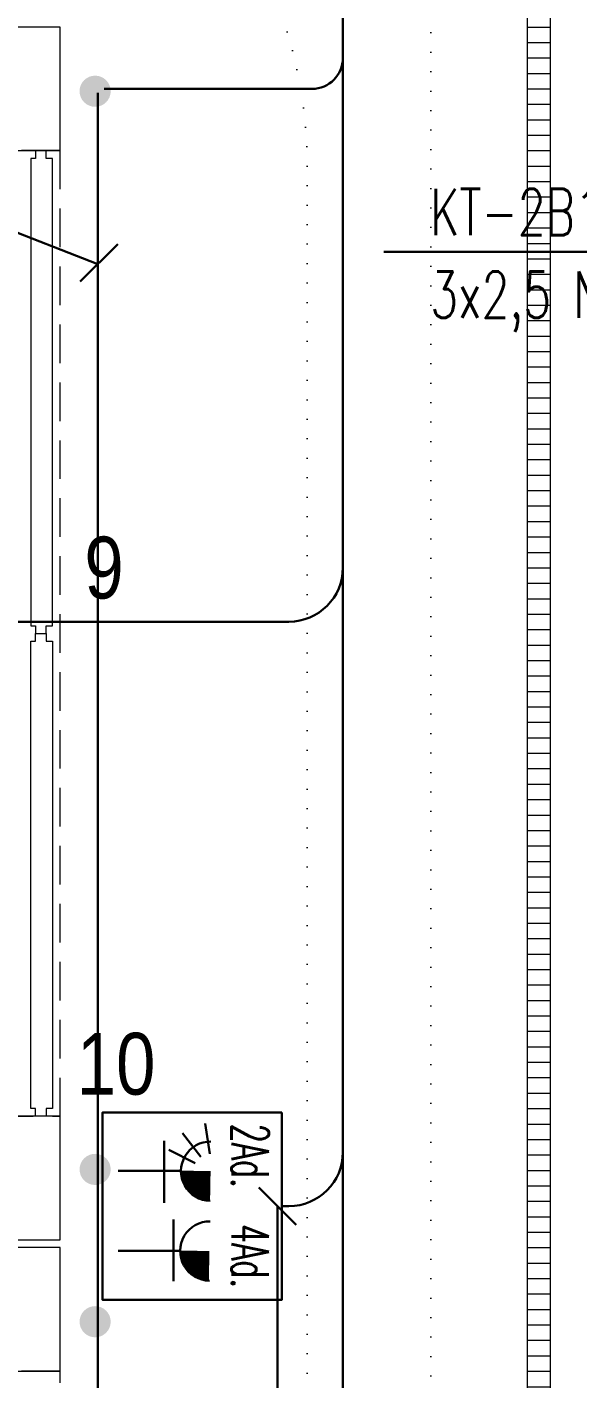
# Model space of a CAD drawing. Header units: metres. Extents: x -13194 to 152406, y -4219 to 19791.
# Drawn here: x 3019 to 3375, y 5595 to 6470 of the extents above; entities that cross this region are included whole.
import ezdxf
from ezdxf.enums import TextEntityAlignment as Align

# ---------------------------------------------------------------- set-up
doc = ezdxf.new("R2010")
doc.units = ezdxf.units.M
doc.header["$LTSCALE"] = 100
doc.header["$MEASUREMENT"] = 0
doc.linetypes.add('DOT2', pattern=[0.125, 0, -0.125])
doc.linetypes.add('HIDDEN', pattern=[0.375, 0.25, -0.125])
doc.layers.get('0').update_dxf_attribs({"color": 9, "lineweight": 9})
for name, color, linetype, lineweight in [('01', 9, 'Continuous', 9), ('06D', 9, 'Continuous', 9), ('20', 9, 'DOT2', 9), ('21', 9, 'Continuous', 9), ('E-KABLO', 7, 'Continuous', 30), ('E-KOMBİNE ETANŞ PRİZ (2x1 FAZ+4x3 FAZ)', 7, 'Continuous', 30), ('E-YAZI', 7, 'Continuous', 30)]:
    doc.layers.add(name, color=color, linetype=linetype, lineweight=lineweight)
doc.styles.add('E-YAZI', font='txttw.shx')
doc.styles.add('MuuM_TEXT-STANDART', font='ARIALN.TTF')

# ---------------------------------------------------------------- blocks, each defined once
blk = doc.blocks.new('E-KOMBİNE ETANŞ PRİZ (2x1 FAZ+4x3 FAZ)')
at = {"layer": 'E-KOMBİNE ETANŞ PRİZ (2x1 FAZ+4x3 FAZ)', "color": 3}
for p, q in [((-33.85, 69.6), (-53.58, 66.59)), ((-31.88, 63.68), (-47.21, 51.77)), ((-27.73, 60.05), (-36.46, 42.89))]:
    blk.add_line(p, q, dxfattribs=at)
at = {"layer": 'E-KOMBİNE ETANŞ PRİZ (2x1 FAZ+4x3 FAZ)', "color": 4}
for p, q in [((-22.77, 50.83), (-22.77, 10.19)), ((48.64, 46.1), (8.6, 46.1)), ((28.95, 50.32), (28.95, 10.19)), ((-42.22, 39.94), (-2.19, 39.94))]:
    blk.add_line(p, q, dxfattribs=at)
at = {"layer": 'E-KOMBİNE ETANŞ PRİZ (2x1 FAZ+4x3 FAZ)', "color": 3}
blk.add_lwpolyline([(-60.55, 116.23), (60.55, 116.23), (60.55, 0), (-60.55, 0)], close=True, dxfattribs=at)
at = {"layer": 'E-KOMBİNE ETANŞ PRİZ (2x1 FAZ+4x3 FAZ)', "color": 4, "const_width": 19.2}
for points in [[(-22.82, 60.43, 0.414214), (-13.05, 69.86)], [(28.9, 59.67, 0.414214), (38.66, 69.1)]]:
    blk.add_lwpolyline(points, format="xyb", dxfattribs=at)
at = {"layer": 'E-KOMBİNE ETANŞ PRİZ (2x1 FAZ+4x3 FAZ)', "color": 4}
for centre in [(-22.65, 70.03), (29.07, 69.52)]:
    blk.add_arc(centre, 19.2, 179.24487, 359.24487, dxfattribs=at)
at = {"layer": 'E-KOMBİNE ETANŞ PRİZ (2x1 FAZ+4x3 FAZ)', "color": 1, "style": 'E-YAZI', "width": 0.6}
for s, p in [('2Ad.', (-53.31, 83.65)), ('4Ad.', (11.62, 83.65))]:
    blk.add_text(s, height=24, dxfattribs=at).set_placement(p)
blk = doc.blocks.new('p-kolon_80x80')
blk.add_lwpolyline([(-40, -40), (40, -40), (40, 40), (-40, 40)], close=True)
blk = doc.blocks.new('2.bod.sitatik')
at = {"layer": '01'}
for p in [(3000, -2200), (3000, -2905), (3000, -2990)]:
    blk.add_blockref('p-kolon_80x80', p, dxfattribs=at)
blk = doc.blocks.new('p-ızgara')
at = {"layer": '06D'}
h = blk.add_hatch(dxfattribs=at)
h.set_pattern_fill('_USER', color=252, scale=10, angle=180, style=0, pattern_type=0)
h.set_pattern_definition([(180, (11.635, -8630), (-1e-15, -10), [])])
h.paths.add_polyline_path([(3342.5, -1941.62), (3342.5, -3444.03), (3357.5, -3444.03), (3357.5, -1941.62)])
blk.add_lwpolyline([(3342.5, -1941.62), (3342.5, -3444.03), (3357.5, -3444.03), (3357.5, -1941.62)], close=True, dxfattribs=at)
blk = doc.blocks.new('2.bod.Mimari')
at = {"layer": '06D', "linetype": 'DOT2'}
for points in [[(1100, -4330, 0.163259), (1100, -4330), (1100, -2250, -0.414214), (1700, -1650), (2900, -1650, -0.414214), (3500, -2250), (3500, -4330), (3500, -4330)], [(3699.6, -1889.1), (3365.5, -1889.1, 0.414214), (3280, -1974.6), (3280, -3734.29), (3400, -3734.29), (3400, -2103.6, -0.414214), (3494.5, -2009.1), (3699.6, -2009.1)], [(1400, -4180), (1400, -4180, 0.375038), (1400, -4180), (1400, -2250, -0.414214), (1700, -1950), (2900, -1950, -0.414214), (3200, -2250), (3200, -4330, -0.414214), (3200, -4330), (3200, -4330)]]:
    blk.add_lwpolyline(points, format="xyb", dxfattribs=at)
at = {"layer": '06D'}
for points in [[(3030.99, -2552.5), (3030.99, -2547.5), (3035.13, -2547.5), (3035.13, -2245), (3030.99, -2245), (3030.99, -2240), (3023.99, -2240), (3023.99, -2245), (3021.13, -2245), (3021.13, -2547.5), (3023.99, -2547.5), (3023.99, -2552.5)], [(3030.99, -2552.5), (3030.99, -2557.5), (3035.13, -2557.5), (3035.13, -2860), (3030.99, -2860), (3030.99, -2865), (3023.99, -2865), (3023.99, -2860), (3021.13, -2860), (3021.13, -2557.5), (3023.99, -2557.5), (3023.99, -2552.5)]]:
    blk.add_lwpolyline(points, close=True, dxfattribs=at)
at = {"layer": '20', "color": 251, "linetype": 'HIDDEN'}
blk.add_lwpolyline([(3040, -3750), (3039.93, -3030), (2960, -3030), (2960, -2865), (3039.92, -2865), (3040, -2240), (2960, -2240), (2960, -2160), (2340, -2160), (2340, -2240), (2260, -2240), (2260, -2160), (1640, -2160.01), (1640, -2240), (1560, -2240), (1560, -2865), (1640, -2865), (1640, -3030), (1560, -3030), (1560, -3750)], dxfattribs=at)
at = {"layer": '06D'}
blk.add_blockref('p-ızgara', (0, 0), dxfattribs=at)
at = {"layer": '21', "style": 'MuuM_TEXT-STANDART'}
for s, p in [('9', (3081.18, -2541.85)), ('10', (3101.72, -2862.98))]:
    blk.add_text(s, height=40, dxfattribs=at).set_placement(p, align=Align.BOTTOM_RIGHT)

msp = doc.modelspace()

# ---------------------------------------------------------------- hatches: boundary and pattern name
at = {"layer": 'E-KABLO'}
h = msp.add_hatch(color=4, dxfattribs=at)
h.dxf.hatch_style = 1
h.paths.add_polyline_path([(3072.75, 6428.46, 1), (3052.58, 6428.46, 1)])
h = msp.add_hatch(color=4, dxfattribs=at)
h.dxf.hatch_style = 1
h.paths.add_polyline_path([(3072.75, 5730.63, 1), (3052.58, 5730.63, 1)])
h = msp.add_hatch(color=4, dxfattribs=at)
h.dxf.hatch_style = 1
h.paths.add_polyline_path([(3072.75, 5632.05, 1), (3052.58, 5632.05, 1)])

# ---------------------------------------------------------------- linework, layer by layer
at = {"layer": 'E-KABLO', "color": 6}
for p, q in [((3223.16, 6809.28), (3223.16, 6450, 0)), ((3223.16, 6458.17), (3223.16, 6120.14)), ((3223.16, 6120.14), (3223.16, 5870.97)), ((2327.1, 6085.14), (3188.16, 6085.14)), ((3223.16, 5870.97), (3223.16, 5741.86)), ((3223.16, 5741.86), (3223.16, 5282.64)), ((3183.66, 5706.86), (3188.16, 5706.86))]:
    msp.add_line(p, q, dxfattribs=at)
at = {"layer": 'E-KABLO', "color": 3}
for p, q in [((3064.33, 6427.31, 0), (3064.33, 4856.72, 0)), ((3068.54, 6430, 0), (3203.16, 6430, 0))]:
    msp.add_line(p, q, dxfattribs=at)
msp.add_arc((3203.16, 6450, 0), 20, 270, 0, dxfattribs=at)
at = {"layer": 'E-KABLO', "color": 6}
for centre in [(3188.16, 6120.14), (3188.16, 5741.86)]:
    msp.add_arc(centre, 35, 270, 0, dxfattribs=at)
at = {"layer": 'E-YAZI'}
for p, q in [((2846.13, 6401.79, 0), (3064.33, 6316.54, 0)), ((3053.05, 6305.26, 0), (3077.29, 6329.5, 0)), ((3472.38, 6324.46, 0), (3249.7, 6324.46, 0)), ((3168.67, 5718.98), (3192.91, 5694.73)), ((3180.79, 5706.86), (3180.79, 5532.75))]:
    msp.add_line(p, q, dxfattribs=at)

# ---------------------------------------------------------------- block references
for name in ['2.bod.sitatik', '2.bod.Mimari']:
    msp.add_blockref(name, (0, 8630))
at = {"layer": 'E-KOMBİNE ETANŞ PRİZ (2x1 FAZ+4x3 FAZ)', "color": 3, "rotation": 270}
msp.add_blockref('E-KOMBİNE ETANŞ PRİZ (2x1 FAZ+4x3 FAZ)', (3067.42, 5706.86), dxfattribs=at)

# ---------------------------------------------------------------- texts
at = {"layer": 'E-KABLO', "color": 3, "linetype": 'Continuous', "style": 'E-YAZI', "width": 0.7}
for s, p in [('KT-2B1/K6', (3279.7, 6335.23, 0)), ('3x2,5 NHXMH', (3279.7, 6281.78, 0))]:
    msp.add_text(s, height=30, dxfattribs=at).set_placement(p)

doc.saveas('drawing.dxf')
